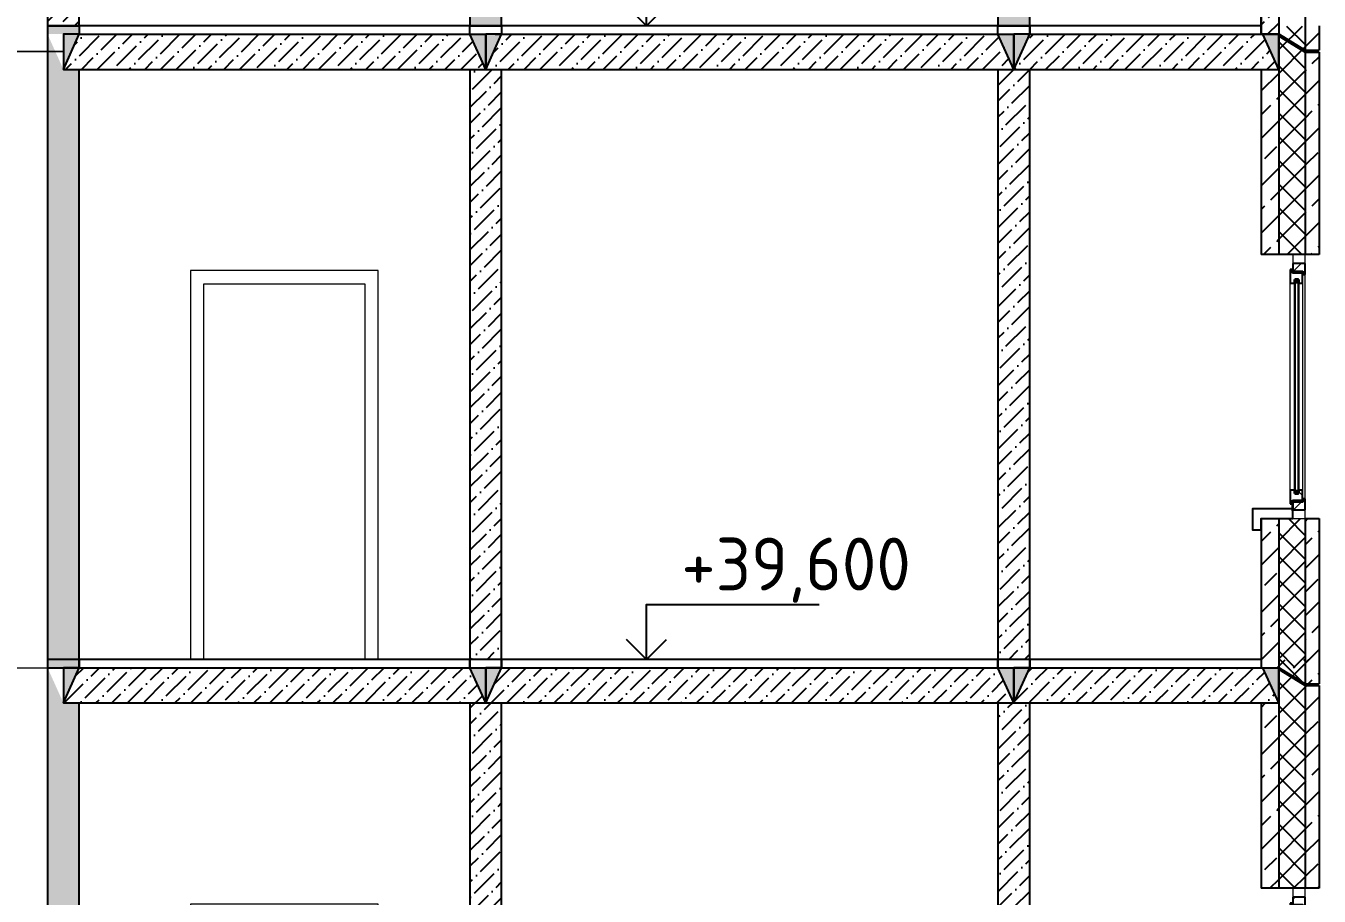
# Model space of a CAD drawing. Header units: millimetres. Extents: x -10163 to 1081624, y -5450 to 417560.
# Drawn here: x 384040 to 391388, y 94445 to 99390 of the extents above; entities that cross this region are included whole.
import ezdxf

# ---------------------------------------------------------------- set-up
doc = ezdxf.new("R2010")
doc.units = ezdxf.units.MM
for name, color, linetype in [('0разрез', 7, 'Continuous'), ('Выноски', 130, 'Continuous'), ('Перекрытия', 100, 'Continuous'), ('разрез', 40, 'Continuous'), ('Стены1', 120, 'Continuous')]:
    doc.layers.add(name, color=color, linetype=linetype)
doc.layers.add('A-GLAZ', color=250, linetype='Continuous', lineweight=9)
doc.layers.add('Двери', color=100, linetype='Continuous', plot=False)
doc.layers.add('Окна', color=130, linetype='Continuous', lineweight=5, transparency=0.5)
doc.styles.add('ГОСТ', font='GOST Common.ttf', dxfattribs={"height": 400})
pattern_1 = [(37.5, (8400, -1e-11), (-0.16000313, 4.894132373), [0, -3.8608, 0, -4.318, 0, -4.1275]), (7.5, (8400, -1e-11), (4.49523283, 7.16825101), [0, -2.0828, 0, -3.4798, 0, -1.3335]), (327.5, (8396.876, -1e-11), (7.909923702, 0.014371847), [0, -1.27, 0, -4.572, 0, -5.969]), (317.5, (8396.876, -1e-11), (7.63556452, 2.22929323), [0, -0.635, 0, -2.9972, 0, -3.429])]
pattern_2 = [(37.5, (10800, -7e-12), (-0.16000313, 4.894132373), [0, -3.8608, 0, -4.318, 0, -4.1275]), (7.5, (10800, -7e-12), (4.49523283, 7.16825101), [0, -2.0828, 0, -3.4798, 0, -1.3335]), (327.5, (10796.876, -7e-12), (7.909923702, 0.014371847), [0, -1.27, 0, -4.572, 0, -5.969]), (317.5, (10796.876, -7e-12), (7.63556452, 2.22929323), [0, -0.635, 0, -2.9972, 0, -3.429])]
pattern_3 = [(37.5, (13800, 7e-12), (-0.16000313, 4.894132373), [0, -3.8608, 0, -4.318, 0, -4.1275]), (7.5, (13800, 7e-12), (4.49523283, 7.16825101), [0, -2.0828, 0, -3.4798, 0, -1.3335]), (327.5, (13796.876, 7e-12), (7.909923702, 0.014371847), [0, -1.27, 0, -4.572, 0, -5.969]), (317.5, (13796.876, 7e-12), (7.63556452, 2.22929323), [0, -0.635, 0, -2.9972, 0, -3.429])]
pattern_4 = [(37.5, (7800, -7e-12), (-0.16000313, 4.894132373), [0, -3.8608, 0, -4.318, 0, -4.1275]), (7.5, (7800, -7e-12), (4.49523283, 7.16825101), [0, -2.0828, 0, -3.4798, 0, -1.3335]), (327.5, (7796.876, -7e-12), (7.909923702, 0.014371847), [0, -1.27, 0, -4.572, 0, -5.969]), (317.5, (7796.876, -7e-12), (7.63556452, 2.22929323), [0, -0.635, 0, -2.9972, 0, -3.429])]
pattern_5 = [(37.5, (10800, 7e-12), (-0.16000313, 4.894132373), [0, -3.8608, 0, -4.318, 0, -4.1275]), (7.5, (10800, 7e-12), (4.49523283, 7.16825101), [0, -2.0828, 0, -3.4798, 0, -1.3335]), (327.5, (10796.876, 7e-12), (7.909923702, 0.014371847), [0, -1.27, 0, -4.572, 0, -5.969]), (317.5, (10796.876, 7e-12), (7.63556452, 2.22929323), [0, -0.635, 0, -2.9972, 0, -3.429])]
pattern_6 = [(37.5, (12305.0995, -7e-12), (-0.16000313, 4.894132373), [0, -3.8608, 0, -4.318, 0, -4.1275]), (7.5, (12305.0995, -7e-12), (4.49523283, 7.16825101), [0, -2.0828, 0, -3.4798, 0, -1.3335]), (327.5, (12301.9753, -7e-12), (7.909923702, 0.014371847), [0, -1.27, 0, -4.572, 0, -5.969]), (317.5, (12301.975, -7e-12), (7.63556452, 2.22929323), [0, -0.635, 0, -2.9972, 0, -3.429])]
pattern_7 = [(37.5, (8400, -3600), (-0.16000313, 4.894132373), [0, -3.8608, 0, -4.318, 0, -4.1275]), (7.5, (8400, -3600), (4.49523283, 7.16825101), [0, -2.0828, 0, -3.4798, 0, -1.3335]), (327.5, (8396.876, -3600), (7.909923702, 0.014371847), [0, -1.27, 0, -4.572, 0, -5.969]), (317.5, (8396.876, -3600), (7.63556452, 2.22929323), [0, -0.635, 0, -2.9972, 0, -3.429])]
pattern_8 = [(37.5, (10800, -3600), (-0.16000313, 4.894132373), [0, -3.8608, 0, -4.318, 0, -4.1275]), (7.5, (10800, -3600), (4.49523283, 7.16825101), [0, -2.0828, 0, -3.4798, 0, -1.3335]), (327.5, (10796.876, -3600), (7.909923702, 0.014371847), [0, -1.27, 0, -4.572, 0, -5.969]), (317.5, (10796.876, -3600), (7.63556452, 2.22929323), [0, -0.635, 0, -2.9972, 0, -3.429])]
pattern_9 = [(37.5, (13800, -3600), (-0.16000313, 4.894132373), [0, -3.8608, 0, -4.318, 0, -4.1275]), (7.5, (13800, -3600), (4.49523283, 7.16825101), [0, -2.0828, 0, -3.4798, 0, -1.3335]), (327.5, (13796.876, -3600), (7.909923702, 0.014371847), [0, -1.27, 0, -4.572, 0, -5.969]), (317.5, (13796.876, -3600), (7.63556452, 2.22929323), [0, -0.635, 0, -2.9972, 0, -3.429])]
pattern_10 = [(37.5, (7800, -3600), (-0.16000313, 4.894132373), [0, -3.8608, 0, -4.318, 0, -4.1275]), (7.5, (7800, -3600), (4.49523283, 7.16825101), [0, -2.0828, 0, -3.4798, 0, -1.3335]), (327.5, (7796.876, -3600), (7.909923702, 0.014371847), [0, -1.27, 0, -4.572, 0, -5.969]), (317.5, (7796.876, -3600), (7.63556452, 2.22929323), [0, -0.635, 0, -2.9972, 0, -3.429])]
pattern_11 = [(37.5, (10800, -3600), (-0.16000313, 4.894132373), [0, -3.8608, 0, -4.318, 0, -4.1275]), (7.5, (10800, -3600), (4.49523283, 7.16825101), [0, -2.0828, 0, -3.4798, 0, -1.3335]), (327.5, (10796.876, -3600), (7.909923702, 0.014371847), [0, -1.27, 0, -4.572, 0, -5.969]), (317.5, (10796.876, -3600), (7.63556452, 2.22929323), [0, -0.635, 0, -2.9972, 0, -3.429])]
pattern_12 = [(37.5, (12305.0995, -3600), (-0.16000313, 4.894132373), [0, -3.8608, 0, -4.318, 0, -4.1275]), (7.5, (12305.0995, -3600), (4.49523283, 7.16825101), [0, -2.0828, 0, -3.4798, 0, -1.3335]), (327.5, (12301.9753, -3600), (7.909923702, 0.014371847), [0, -1.27, 0, -4.572, 0, -5.969]), (317.5, (12301.975, -3600), (7.63556452, 2.22929323), [0, -0.635, 0, -2.9972, 0, -3.429])]
pattern_13 = [(45, (1e-10, 1252.89), (-67.35192, 67.35192), []), (135, (1e-10, 1252.89), (-67.35192, -67.35192), [])]
pattern_14 = [(45, (-3941.53, -242.98), (-89.80256, 89.80256), []), (45, (-3851.73, -242.98), (-89.80256, 89.80256), [63.5, -31.75])]

# ---------------------------------------------------------------- blocks, each defined once
blk = doc.blocks.new('Окно 3-Откидное - Среднее глухое - Один переплет с многокамерным стеклопакетом - 30674-99 - Окно 3-Откидное - Среднее глухое - Один переплет с многокамерным стеклопакетом - 30674-99-V5-Сечение 1')
at = {"layer": 'A-GLAZ'}
h = blk.add_hatch(dxfattribs=at)
h.set_pattern_fill('FP_6', color=256, style=0, pattern_type=2)
h.set_pattern_definition([(135, (18648.64, 22050), (-70.7107, -70.7107), [])])
h.paths.add_polyline_path([(18583.7, 18885), (18597.7, 18885), (18597.7, 18905), (18653.7, 18905), (18653.7, 18962), (18633.7, 18962), (18633.7, 18942), (18609.7, 18942), (18609.7, 18962), (18583.7, 18962)], flags=0)
h.paths.add_polyline_path([(18649, 20138), (18653.7, 20138), (18653.7, 20195), (18597.7, 20195), (18597.7, 20215), (18583.7, 20215), (18583.7, 20138), (18609.7, 20138), (18609.7, 20158), (18633.7, 20158), (18633.7, 20138)], flags=0)
h = blk.add_hatch(dxfattribs=at)
h.set_pattern_fill('FP_7', color=256, style=0, pattern_type=2)
h.set_pattern_definition([(45, (18648.64, 22050), (-84.853, 84.853), [])])
h.paths.add_polyline_path([(18649, 18850), (18669.7, 18850), (18669.7, 18913), (18655.7, 18913), (18655.7, 18893), (18599.7, 18893), (18599.7, 18850)], flags=0)
h.paths.add_polyline_path([(18669.7, 20187), (18669.7, 20250), (18599.7, 20250), (18599.7, 20207), (18655.7, 20207), (18655.7, 20187)], flags=0)
for p, q in [((18669.7, 20300), (18599.7, 20300)), ((18599.7, 20300), (18599.7, 20250)), ((18669.7, 20250), (18669.7, 20300)), ((18599.7, 20250), (18669.7, 20250)), ((18599.7, 20195), (18599.7, 20207)), ((18583.7, 18962), (18583.7, 20138)), ((18653.7, 20138), (18653.7, 18962)), ((18655.7, 18913), (18655.7, 20187)), ((18669.7, 18913), (18669.7, 20187)), ((18599.7, 18893), (18599.7, 18905)), ((18669.7, 18850), (18599.7, 18850)), ((18599.7, 18850), (18599.7, 18800)), ((18669.7, 18800), (18669.7, 18850)), ((18599.7, 18800), (18669.7, 18800))]:
    blk.add_line(p, q, dxfattribs=at)
at = {"layer": 'A-GLAZ', "lineweight": 25}
for p, q in [((18597.7, 20215), (18583.7, 20215)), ((18583.7, 20215), (18583.7, 20138)), ((18597.7, 20195), (18597.7, 20215)), ((18599.7, 20250), (18599.7, 20207)), ((18669.7, 20250), (18599.7, 20250)), ((18599.7, 20207), (18655.7, 20207)), ((18655.7, 20207), (18655.7, 20187)), ((18669.7, 20187), (18669.7, 20250)), ((18583.7, 20138), (18609.7, 20138)), ((18653.7, 20195), (18597.7, 20195)), ((18613.7, 20158), (18609.7, 20158)), ((18609.7, 20158), (18609.7, 18942)), ((18609.7, 20138), (18609.7, 20158)), ((18609.7, 20158), (18633.7, 20158)), ((18613.7, 18942), (18613.7, 20158)), ((18633.7, 20158), (18629.7, 20158)), ((18629.7, 20158), (18629.7, 18942)), ((18633.7, 18942), (18633.7, 20158)), ((18633.7, 20158), (18633.7, 20138)), ((18633.7, 20138), (18653.7, 20138)), ((18653.7, 20138), (18653.7, 20195)), ((18655.7, 20187), (18669.7, 20187)), ((18609.7, 18962), (18583.7, 18962)), ((18583.7, 18962), (18583.7, 18885)), ((18609.7, 18942), (18609.7, 18962)), ((18653.7, 18962), (18633.7, 18962)), ((18633.7, 18962), (18633.7, 18942)), ((18653.7, 18905), (18653.7, 18962)), ((18583.7, 18885), (18597.7, 18885)), ((18597.7, 18885), (18597.7, 18905)), ((18597.7, 18905), (18653.7, 18905)), ((18599.7, 18893), (18599.7, 18850)), ((18655.7, 18893), (18599.7, 18893)), ((18609.7, 18942), (18613.7, 18942)), ((18633.7, 18942), (18609.7, 18942)), ((18629.7, 18942), (18633.7, 18942)), ((18669.7, 18913), (18655.7, 18913)), ((18655.7, 18913), (18655.7, 18893)), ((18669.7, 18850), (18669.7, 18913)), ((18599.7, 18850), (18669.7, 18850))]:
    blk.add_line(p, q, dxfattribs=at)
at = {"layer": 'A-GLAZ', "lineweight": 35}
for p, q in [((18629.7, 20158), (18613.7, 20158)), ((18613.7, 20158), (18613.7, 20143)), ((18613.7, 20143), (18629.7, 20143)), ((18629.7, 20143), (18629.7, 20158)), ((18629.7, 18957), (18613.7, 18957)), ((18613.7, 18957), (18613.7, 18942)), ((18629.7, 18942), (18629.7, 18957)), ((18613.7, 18942), (18629.7, 18942))]:
    blk.add_line(p, q, dxfattribs=at)
blk = doc.blocks.new('типовой')
h = blk.add_hatch()
h.set_pattern_fill('ANSI36', color=256, scale=20)
h.paths.add_polyline_path([(382704.6, 63586), (380184.6, 63586), (380124.6, 63385.8), (382794.6, 63385.8)])
h.paths.add_polyline_path([(380184.6, 63385.8), (380124.6, 63385.8), (380124.6, 63586), (380184.6, 63586), (380184.6, 63633.1), (380064.6, 63633.1), (380064.6, 59986), (380184.6, 59986)])
h.paths.add_polyline_path([(382884.6, 63586), (382794.6, 63385.8), (382704.6, 63385.8), (382704.6, 59986), (382884.6, 59986)])
h.paths.add_polyline_path([(388284.6, 63385.8), (388194.6, 63385.8), (388104.6, 63586), (388104.6, 59986), (388284.6, 59986)])
h.paths.add_polyline_path([(388284.6, 63586), (388284.6, 63633.1), (388104.6, 63633.1), (388104.6, 63586), (388194.6, 63586)])
h.paths.add_polyline_path([(382884.6, 63586), (382884.6, 63633.1), (382704.6, 63633.1), (382704.6, 63586), (382794.6, 63586)])
h = blk.add_hatch()
h.set_pattern_fill('ANSI36', color=256, scale=20)
h.paths.add_polyline_path([(382704.6, 63586), (380184.6, 63586), (380124.6, 63385.8), (382794.6, 63385.8)])
h.paths.add_polyline_path([(380184.6, 63385.8), (380124.6, 63385.8), (380124.6, 63586), (380184.6, 63586), (380184.6, 63633.1), (380064.6, 63633.1), (380064.6, 59986), (380184.6, 59986)])
h.paths.add_polyline_path([(382884.6, 63586), (382794.6, 63385.8), (382704.6, 63385.8), (382704.6, 59986), (382884.6, 59986)])
h.paths.add_polyline_path([(388284.6, 63385.8), (388194.6, 63385.8), (388104.6, 63586), (388104.6, 59986), (388284.6, 59986)])
h.paths.add_polyline_path([(388284.6, 63586), (388284.6, 63633.1), (388104.6, 63633.1), (388104.6, 63586), (388194.6, 63586)])
h.paths.add_polyline_path([(382884.6, 63586), (382884.6, 63633.1), (382704.6, 63633.1), (382704.6, 63586), (382794.6, 63586)])
h = blk.add_hatch()
h.set_pattern_fill('ANSI36', color=256, scale=20)
h.paths.add_polyline_path([(382704.6, 63586), (380184.6, 63586), (380124.6, 63385.8), (382794.6, 63385.8)])
h.paths.add_polyline_path([(380184.6, 63385.8), (380124.6, 63385.8), (380124.6, 63586), (380184.6, 63586), (380184.6, 63633.1), (380064.6, 63633.1), (380064.6, 59986), (380184.6, 59986)])
h.paths.add_polyline_path([(382884.6, 63586), (382794.6, 63385.8), (382704.6, 63385.8), (382704.6, 59986), (382884.6, 59986)])
h.paths.add_polyline_path([(388284.6, 63385.8), (388194.6, 63385.8), (388104.6, 63586), (388104.6, 59986), (388284.6, 59986)])
h.paths.add_polyline_path([(388284.6, 63586), (388284.6, 63633.1), (388104.6, 63633.1), (388104.6, 63586), (388194.6, 63586)])
h.paths.add_polyline_path([(382884.6, 63586), (382884.6, 63633.1), (382704.6, 63633.1), (382704.6, 63586), (382794.6, 63586)])
h = blk.add_hatch()
h.set_pattern_fill('ANSI33', color=256, scale=30)
h.paths.add_polyline_path([(395099.7, 63385.8), (394999.7, 63385.8), (394999.7, 62333.1), (395099.7, 62333.1)])
h.paths.add_polyline_path([(395329.1, 63632.5), (395249.7, 63632.1), (395249.7, 62333.1), (395259.1, 62333.1), (395259.1, 62333.1), (395329.1, 62333.1)])
h.paths.add_polyline_path([(395099.7, 60833.1), (394999.7, 60833.1), (394999.7, 59986), (395011.4, 59986), (395099.7, 59986)])
h = blk.add_hatch()
h.set_pattern_fill('ANSI33', color=256, scale=30)
h.paths.add_polyline_path([(395099.7, 63385.8), (394999.7, 63385.8), (394999.7, 62333.1), (395099.7, 62333.1)])
h.paths.add_polyline_path([(395329.1, 63632.5), (395249.7, 63632.1), (395249.7, 62333.1), (395259.1, 62333.1), (395259.1, 62333.1), (395329.1, 62333.1)])
h.paths.add_polyline_path([(395099.7, 60833.1), (394999.7, 60833.1), (394999.7, 59986), (395011.4, 59986), (395099.7, 59986)])
h = blk.add_hatch()
h.set_pattern_fill('ANSI33', color=256, scale=30)
h.paths.add_polyline_path([(395099.7, 63385.8), (394999.7, 63385.8), (394999.7, 62333.1), (395099.7, 62333.1)])
h.paths.add_polyline_path([(395329.1, 63632.5), (395249.7, 63632.1), (395249.7, 62333.1), (395259.1, 62333.1), (395259.1, 62333.1), (395329.1, 62333.1)])
h.paths.add_polyline_path([(395099.7, 60833.1), (394999.7, 60833.1), (394999.7, 59986), (395011.4, 59986), (395099.7, 59986)])
h = blk.add_hatch()
h.set_pattern_fill('ANSI37', color=256, scale=30)
h.paths.add_polyline_path([(395249.7, 63632.1), (395099.7, 63631.4), (395099.7, 62333.1), (395249.7, 62333.1)])
h = blk.add_hatch()
h.set_pattern_fill('ANSI37', color=256, scale=30)
h.paths.add_polyline_path([(395249.7, 63632.1), (395099.7, 63631.4), (395099.7, 62333.1), (395249.7, 62333.1)])
h = blk.add_hatch()
h.set_pattern_fill('ANSI37', color=256, scale=30)
h.paths.add_polyline_path([(395249.7, 63632.1), (395099.7, 63631.4), (395099.7, 62333.1), (395249.7, 62333.1)])
h = blk.add_hatch()
h.set_pattern_fill('AR-SAND', color=256, scale=0.1)
h.set_pattern_definition(pattern_1)
h.paths.add_polyline_path([(388284.6, 63586), (388194.6, 63586), (388194.6, 63385.8)])
h = blk.add_hatch()
h.set_pattern_fill('ANSI36', color=256, scale=20)
h.paths.add_polyline_path([(390504.6, 63586), (388284.6, 63586), (388194.6, 63385.8), (390594.6, 63385.8)])
h.paths.add_polyline_path([(393504.6, 63586), (390684.6, 63586), (390594.6, 63385.8), (393594.6, 63385.8)])
h.paths.add_polyline_path([(395009.7, 63586), (393684.6, 63586), (393594.6, 63385.8), (395099.7, 63385.8)])
h.paths.add_polyline_path([(393684.6, 63385.8), (393594.6, 63385.8), (393504.6, 63385.8), (393504.6, 60033.1), (393684.6, 60033.1)])
h.paths.add_polyline_path([(390684.6, 63385.8), (390594.6, 63385.8), (390504.6, 63385.8), (390504.6, 60033.1), (390684.6, 60033.1)])
h = blk.add_hatch()
h.set_pattern_fill('AR-SAND', color=256, scale=0.1)
h.set_pattern_definition(pattern_1)
h.paths.add_polyline_path([(388194.6, 63385.8), (388284.6, 63586), (388194.6, 63586)])
h = blk.add_hatch()
h.set_pattern_fill('ANSI36', color=256, scale=20)
h.paths.add_polyline_path([(390504.6, 63586), (388284.6, 63586), (388194.6, 63385.8), (390594.6, 63385.8)])
h.paths.add_polyline_path([(393504.6, 63586), (390684.6, 63586), (390594.6, 63385.8), (393594.6, 63385.8)])
h.paths.add_polyline_path([(395009.7, 63586), (393684.6, 63586), (393594.6, 63385.8), (395099.7, 63385.8)])
h.paths.add_polyline_path([(393684.6, 63385.8), (393594.6, 63385.8), (393504.6, 63385.8), (393504.6, 60033.1), (393684.6, 60033.1)])
h.paths.add_polyline_path([(390684.6, 63385.8), (390594.6, 63385.8), (390504.6, 63385.8), (390504.6, 60033.1), (390684.6, 60033.1)])
h = blk.add_hatch()
h.set_pattern_fill('AR-SAND', color=256, scale=0.1)
h.set_pattern_definition(pattern_1)
h.paths.add_polyline_path([(388194.6, 63385.8), (388284.6, 63586), (388194.6, 63586)])
h = blk.add_hatch()
h.set_pattern_fill('ANSI36', color=256, scale=20)
h.paths.add_polyline_path([(390504.6, 63586), (388284.6, 63586), (388194.6, 63385.8), (390594.6, 63385.8)])
h.paths.add_polyline_path([(393504.6, 63586), (390684.6, 63586), (390594.6, 63385.8), (393594.6, 63385.8)])
h.paths.add_polyline_path([(395009.7, 63586), (393684.6, 63586), (393594.6, 63385.8), (395099.7, 63385.8)])
h.paths.add_polyline_path([(393684.6, 63385.8), (393594.6, 63385.8), (393504.6, 63385.8), (393504.6, 60033.1), (393684.6, 60033.1)])
h.paths.add_polyline_path([(390684.6, 63385.8), (390594.6, 63385.8), (390504.6, 63385.8), (390504.6, 60033.1), (390684.6, 60033.1)])
h = blk.add_hatch()
h.set_pattern_fill('AR-SAND', color=256, scale=0.1)
h.set_pattern_definition(pattern_4)
h.paths.add_polyline_path([(390594.6, 63586), (390504.6, 63586), (390594.6, 63385.8)])
h = blk.add_hatch()
h.set_pattern_fill('AR-SAND', color=256, scale=0.1)
h.set_pattern_definition(pattern_4)
h.paths.add_polyline_path([(390594.6, 63385.8), (390594.6, 63586), (390504.6, 63586)])
h = blk.add_hatch()
h.set_pattern_fill('AR-SAND', color=256, scale=0.1)
h.set_pattern_definition(pattern_4)
h.paths.add_polyline_path([(390594.6, 63385.8), (390594.6, 63586), (390504.6, 63586)])
h = blk.add_hatch()
h.set_pattern_fill('AR-SAND', color=256, scale=0.1)
h.set_pattern_definition(pattern_2)
h.paths.add_polyline_path([(390684.6, 63586), (390594.6, 63586), (390594.6, 63385.8)])
h = blk.add_hatch()
h.set_pattern_fill('AR-SAND', color=256, scale=0.1)
h.set_pattern_definition(pattern_2)
h.paths.add_polyline_path([(390594.6, 63385.8), (390684.6, 63586), (390594.6, 63586)])
h = blk.add_hatch()
h.set_pattern_fill('AR-SAND', color=256, scale=0.1)
h.set_pattern_definition(pattern_2)
h.paths.add_polyline_path([(390594.6, 63385.8), (390684.6, 63586), (390594.6, 63586)])
h = blk.add_hatch()
h.set_pattern_fill('AR-SAND', color=256, scale=0.1)
h.set_pattern_definition(pattern_5)
h.paths.add_polyline_path([(393594.6, 63586), (393504.6, 63586), (393594.6, 63385.8)])
h = blk.add_hatch()
h.set_pattern_fill('AR-SAND', color=256, scale=0.1)
h.set_pattern_definition(pattern_5)
h.paths.add_polyline_path([(393594.6, 63385.8), (393594.6, 63586), (393504.6, 63586)])
h = blk.add_hatch()
h.set_pattern_fill('AR-SAND', color=256, scale=0.1)
h.set_pattern_definition(pattern_5)
h.paths.add_polyline_path([(393594.6, 63385.8), (393594.6, 63586), (393504.6, 63586)])
h = blk.add_hatch()
h.set_pattern_fill('AR-SAND', color=256, scale=0.1)
h.set_pattern_definition(pattern_3)
h.paths.add_polyline_path([(393684.6, 63586), (393594.6, 63586), (393594.6, 63385.8)])
h = blk.add_hatch()
h.set_pattern_fill('AR-SAND', color=256, scale=0.1)
h.set_pattern_definition(pattern_3)
h.paths.add_polyline_path([(393594.6, 63385.8), (393684.6, 63586), (393594.6, 63586)])
h = blk.add_hatch()
h.set_pattern_fill('AR-SAND', color=256, scale=0.1)
h.set_pattern_definition(pattern_3)
h.paths.add_polyline_path([(393594.6, 63385.8), (393684.6, 63586), (393594.6, 63586)])
h = blk.add_hatch()
h.set_pattern_fill('AR-SAND', color=256, scale=0.1)
h.set_pattern_definition(pattern_6)
h.paths.add_polyline_path([(395099.7, 63586), (395009.7, 63586), (395099.7, 63385.8)])
h = blk.add_hatch()
h.set_pattern_fill('AR-SAND', color=256, scale=0.1)
h.set_pattern_definition(pattern_6)
h.paths.add_polyline_path([(395099.7, 63385.8), (395099.7, 63586), (395009.7, 63586)])
h = blk.add_hatch()
h.set_pattern_fill('AR-SAND', color=256, scale=0.1)
h.set_pattern_definition(pattern_6)
h.paths.add_polyline_path([(395099.7, 63385.8), (395099.7, 63586), (395009.7, 63586)])
h = blk.add_hatch()
h.set_pattern_fill('ANSI33', color=256, scale=30)
h.paths.add_polyline_path([(395329.1, 60833.1), (395259.1, 60833.1), (395249.7, 60833.1), (395249.7, 59986), (395329.1, 59986)])
h = blk.add_hatch()
h.set_pattern_fill('ANSI33', color=256, scale=30)
h.paths.add_polyline_path([(395329.1, 60833.1), (395259.1, 60833.1), (395249.7, 60833.1), (395249.7, 59986), (395329.1, 59986)])
h = blk.add_hatch()
h.set_pattern_fill('ANSI33', color=256, scale=30)
h.paths.add_polyline_path([(395329.1, 60833.1), (395259.1, 60833.1), (395249.7, 60833.1), (395249.7, 59986), (395329.1, 59986)])
h = blk.add_hatch()
h.set_pattern_fill('AR-SAND', color=256, scale=0.1)
h.set_pattern_definition(pattern_7)
h.paths.add_polyline_path([(388284.6, 59986), (388194.6, 59986), (388194.6, 59785.8)])
h = blk.add_hatch()
h.set_pattern_fill('AR-SAND', color=256, scale=0.1)
h.set_pattern_definition(pattern_7)
h.paths.add_polyline_path([(388194.6, 59785.8), (388284.6, 59986), (388194.6, 59986)])
h = blk.add_hatch()
h.set_pattern_fill('AR-SAND', color=256, scale=0.1)
h.set_pattern_definition(pattern_7)
h.paths.add_polyline_path([(388194.6, 59785.8), (388284.6, 59986), (388194.6, 59986)])
h = blk.add_hatch()
h.set_pattern_fill('AR-SAND', color=256, scale=0.1)
h.set_pattern_definition(pattern_10)
h.paths.add_polyline_path([(390594.6, 59986), (390504.6, 59986), (390594.6, 59785.8)])
h = blk.add_hatch()
h.set_pattern_fill('AR-SAND', color=256, scale=0.1)
h.set_pattern_definition(pattern_10)
h.paths.add_polyline_path([(390594.6, 59785.8), (390594.6, 59986), (390504.6, 59986)])
h = blk.add_hatch()
h.set_pattern_fill('AR-SAND', color=256, scale=0.1)
h.set_pattern_definition(pattern_10)
h.paths.add_polyline_path([(390594.6, 59785.8), (390594.6, 59986), (390504.6, 59986)])
h = blk.add_hatch()
h.set_pattern_fill('AR-SAND', color=256, scale=0.1)
h.set_pattern_definition(pattern_8)
h.paths.add_polyline_path([(390684.6, 59986), (390594.6, 59986), (390594.6, 59785.8)])
h = blk.add_hatch()
h.set_pattern_fill('AR-SAND', color=256, scale=0.1)
h.set_pattern_definition(pattern_8)
h.paths.add_polyline_path([(390594.6, 59785.8), (390684.6, 59986), (390594.6, 59986)])
h = blk.add_hatch()
h.set_pattern_fill('AR-SAND', color=256, scale=0.1)
h.set_pattern_definition(pattern_8)
h.paths.add_polyline_path([(390594.6, 59785.8), (390684.6, 59986), (390594.6, 59986)])
h = blk.add_hatch()
h.set_pattern_fill('AR-SAND', color=256, scale=0.1)
h.set_pattern_definition(pattern_11)
h.paths.add_polyline_path([(393594.6, 59986), (393504.6, 59986), (393594.6, 59785.8)])
h = blk.add_hatch()
h.set_pattern_fill('AR-SAND', color=256, scale=0.1)
h.set_pattern_definition(pattern_11)
h.paths.add_polyline_path([(393594.6, 59785.8), (393594.6, 59986), (393504.6, 59986)])
h = blk.add_hatch()
h.set_pattern_fill('AR-SAND', color=256, scale=0.1)
h.set_pattern_definition(pattern_11)
h.paths.add_polyline_path([(393594.6, 59785.8), (393594.6, 59986), (393504.6, 59986)])
h = blk.add_hatch()
h.set_pattern_fill('AR-SAND', color=256, scale=0.1)
h.set_pattern_definition(pattern_9)
h.paths.add_polyline_path([(393684.6, 59986), (393594.6, 59986), (393594.6, 59785.8)])
h = blk.add_hatch()
h.set_pattern_fill('AR-SAND', color=256, scale=0.1)
h.set_pattern_definition(pattern_9)
h.paths.add_polyline_path([(393594.6, 59785.8), (393684.6, 59986), (393594.6, 59986)])
h = blk.add_hatch()
h.set_pattern_fill('AR-SAND', color=256, scale=0.1)
h.set_pattern_definition(pattern_9)
h.paths.add_polyline_path([(393594.6, 59785.8), (393684.6, 59986), (393594.6, 59986)])
h = blk.add_hatch()
h.set_pattern_fill('AR-SAND', color=256, scale=0.1)
h.set_pattern_definition(pattern_12)
h.paths.add_polyline_path([(395099.7, 59986), (395009.7, 59986), (395099.7, 59785.8)])
h = blk.add_hatch()
h.set_pattern_fill('AR-SAND', color=256, scale=0.1)
h.set_pattern_definition(pattern_12)
h.paths.add_polyline_path([(395099.7, 59785.8), (395099.7, 59986), (395009.7, 59986)])
h = blk.add_hatch()
h.set_pattern_fill('AR-SAND', color=256, scale=0.1)
h.set_pattern_definition(pattern_12)
h.paths.add_polyline_path([(395099.7, 59785.8), (395099.7, 59986), (395009.7, 59986)])
at = {"layer": '0разрез'}
h = blk.add_hatch(dxfattribs=at)
h.set_pattern_fill('ANSI37', color=256, scale=30)
h.set_pattern_definition(pattern_13)
h.paths.add_polyline_path([(395249.7, 60833.1), (395099.7, 60833.1), (395099.7, 59986), (395249.7, 59986)])
h = blk.add_hatch(dxfattribs=at)
h.set_pattern_fill('ANSI37', color=256, scale=30)
h.set_pattern_definition(pattern_13)
h.paths.add_polyline_path([(395249.7, 60833.1), (395099.7, 60833.1), (395099.7, 59986), (395249.7, 59986)])
h = blk.add_hatch(dxfattribs=at)
h.set_pattern_fill('ANSI37', color=256, scale=30)
h.set_pattern_definition(pattern_13)
h.paths.add_polyline_path([(395249.7, 60833.1), (395099.7, 60833.1), (395099.7, 59986), (395249.7, 59986)])
for p, q in [((395329.1, 62333.1), (394999.7, 62333.1)), ((395329.1, 62333.1), (394999.7, 62333.1)), ((395329.1, 62333.1), (394999.7, 62333.1)), ((395249.7, 60833.1), (395329.1, 60833.1)), ((395249.7, 60833.1), (395329.1, 60833.1)), ((395249.7, 60833.1), (395329.1, 60833.1))]:
    blk.add_line(p, q)
at = {"lineweight": 9}
blk.add_line((382884.6, 59986), (388104.6, 59986), dxfattribs=at)
blk.add_line((382884.6, 59986), (388104.6, 59986), dxfattribs=at)
blk.add_line((382884.6, 59986), (388104.6, 59986), dxfattribs=at)
for points in [[(388284.6, 63586), (388194.6, 63586), (388194.6, 63385.8), (388284.6, 63586)], [(388284.6, 63586), (388194.6, 63586), (388194.6, 63385.8), (388284.6, 63586)], [(388284.6, 63586), (388194.6, 63586), (388194.6, 63385.8), (388284.6, 63586)], [(390504.6, 63586), (390594.6, 63586), (390594.6, 63385.8), (390504.6, 63586)], [(390504.6, 63586), (390594.6, 63586), (390594.6, 63385.8), (390504.6, 63586)], [(390504.6, 63586), (390594.6, 63586), (390594.6, 63385.8), (390504.6, 63586)], [(390684.6, 63586), (390594.6, 63586), (390594.6, 63385.8), (390684.6, 63586)], [(390684.6, 63586), (390594.6, 63586), (390594.6, 63385.8), (390684.6, 63586)], [(390684.6, 63586), (390594.6, 63586), (390594.6, 63385.8), (390684.6, 63586)], [(393504.6, 63586), (393594.6, 63586), (393594.6, 63385.8), (393504.6, 63586)], [(393504.6, 63586), (393594.6, 63586), (393594.6, 63385.8), (393504.6, 63586)], [(393504.6, 63586), (393594.6, 63586), (393594.6, 63385.8), (393504.6, 63586)], [(393684.6, 63586), (393594.6, 63586), (393594.6, 63385.8), (393684.6, 63586)], [(393684.6, 63586), (393594.6, 63586), (393594.6, 63385.8), (393684.6, 63586)], [(393684.6, 63586), (393594.6, 63586), (393594.6, 63385.8), (393684.6, 63586)], [(395009.7, 63586), (395099.7, 63586), (395099.7, 63385.8), (395009.7, 63586)], [(395009.7, 63586), (395099.7, 63586), (395099.7, 63385.8), (395009.7, 63586)], [(395009.7, 63586), (395099.7, 63586), (395099.7, 63385.8), (395009.7, 63586)], [(388284.6, 59986), (388194.6, 59986), (388194.6, 59785.8), (388284.6, 59986)], [(388284.6, 59986), (388194.6, 59986), (388194.6, 59785.8), (388284.6, 59986)], [(388284.6, 59986), (388194.6, 59986), (388194.6, 59785.8), (388284.6, 59986)], [(390504.6, 59986), (390594.6, 59986), (390594.6, 59785.8), (390504.6, 59986)], [(390504.6, 59986), (390594.6, 59986), (390594.6, 59785.8), (390504.6, 59986)], [(390504.6, 59986), (390594.6, 59986), (390594.6, 59785.8), (390504.6, 59986)], [(390684.6, 59986), (390594.6, 59986), (390594.6, 59785.8), (390684.6, 59986)], [(390684.6, 59986), (390594.6, 59986), (390594.6, 59785.8), (390684.6, 59986)], [(390684.6, 59986), (390594.6, 59986), (390594.6, 59785.8), (390684.6, 59986)], [(393504.6, 59986), (393594.6, 59986), (393594.6, 59785.8), (393504.6, 59986)], [(393504.6, 59986), (393594.6, 59986), (393594.6, 59785.8), (393504.6, 59986)], [(393504.6, 59986), (393594.6, 59986), (393594.6, 59785.8), (393504.6, 59986)], [(393684.6, 59986), (393594.6, 59986), (393594.6, 59785.8), (393684.6, 59986)], [(393684.6, 59986), (393594.6, 59986), (393594.6, 59785.8), (393684.6, 59986)], [(393684.6, 59986), (393594.6, 59986), (393594.6, 59785.8), (393684.6, 59986)], [(395009.7, 59986), (395099.7, 59986), (395099.7, 59785.8), (395009.7, 59986)], [(395009.7, 59986), (395099.7, 59986), (395099.7, 59785.8), (395009.7, 59986)], [(395009.7, 59986), (395099.7, 59986), (395099.7, 59785.8), (395009.7, 59986)]]:
    blk.add_lwpolyline(points)
at = {"layer": 'Двери', "lineweight": 9}
for p, q in [((388916.4, 62243.1), (388916.4, 60033.1)), ((389983.4, 62243.1), (388916.4, 62243.1)), ((388916.4, 62243.1), (388916.4, 60033.1)), ((389983.4, 62243.1), (388916.4, 62243.1)), ((388916.4, 62243.1), (388916.4, 60033.1)), ((389983.4, 62243.1), (388916.4, 62243.1)), ((388916.4, 62243.1), (388916.4, 60033.1)), ((389983.4, 62243.1), (388916.4, 62243.1)), ((388916.4, 62243.1), (388916.4, 60033.1)), ((389983.4, 62243.1), (388916.4, 62243.1)), ((388916.4, 62243.1), (388916.4, 60033.1)), ((389983.4, 62243.1), (388916.4, 62243.1)), ((389983.4, 60033.1), (389983.4, 62243.1)), ((389983.4, 60033.1), (389983.4, 62243.1)), ((389983.4, 60033.1), (389983.4, 62243.1)), ((389983.4, 60033.1), (389983.4, 62243.1)), ((389983.4, 60033.1), (389983.4, 62243.1)), ((389983.4, 60033.1), (389983.4, 62243.1)), ((388992.4, 60033.1), (388992.4, 62167.1)), ((388992.4, 62167.1), (389907.4, 62167.1)), ((388992.4, 60033.1), (388992.4, 62167.1)), ((388992.4, 62167.1), (389907.4, 62167.1)), ((388992.4, 60033.1), (388992.4, 62167.1)), ((388992.4, 62167.1), (389907.4, 62167.1)), ((388992.4, 60033.1), (388992.4, 62167.1)), ((388992.4, 62167.1), (389907.4, 62167.1)), ((388992.4, 60033.1), (388992.4, 62167.1)), ((388992.4, 62167.1), (389907.4, 62167.1)), ((388992.4, 60033.1), (388992.4, 62167.1)), ((388992.4, 62167.1), (389907.4, 62167.1)), ((389907.4, 62167.1), (389907.4, 60033.1)), ((389907.4, 62167.1), (389907.4, 60033.1)), ((389907.4, 62167.1), (389907.4, 60033.1)), ((389907.4, 62167.1), (389907.4, 60033.1)), ((389907.4, 62167.1), (389907.4, 60033.1)), ((389907.4, 62167.1), (389907.4, 60033.1))]:
    blk.add_line(p, q, dxfattribs=at)
at = {"layer": 'Перекрытия'}
for points in [[(388284.6, 63586), (390504.6, 63586), (390504.6, 63633.1), (388284.6, 63633.1)], [(388284.6, 63586), (390504.6, 63586), (390504.6, 63633.1), (388284.6, 63633.1)], [(388284.6, 63586), (390504.6, 63586), (390504.6, 63633.1), (388284.6, 63633.1)], [(390684.6, 63586), (393504.6, 63586), (393504.6, 63633.1), (390684.6, 63633.1)], [(390684.6, 63586), (393504.6, 63586), (393504.6, 63633.1), (390684.6, 63633.1)], [(390684.6, 63586), (393504.6, 63586), (393504.6, 63633.1), (390684.6, 63633.1)], [(388284.6, 59986), (390504.6, 59986), (390504.6, 60033.1), (388284.6, 60033.1)], [(388284.6, 59986), (390504.6, 59986), (390504.6, 60033.1), (388284.6, 60033.1)], [(388284.6, 59986), (390504.6, 59986), (390504.6, 60033.1), (388284.6, 60033.1)], [(390684.6, 59986), (393504.6, 59986), (393504.6, 60033.1), (390684.6, 60033.1)], [(390684.6, 59986), (393504.6, 59986), (393504.6, 60033.1), (390684.6, 60033.1)], [(390684.6, 59986), (393504.6, 59986), (393504.6, 60033.1), (390684.6, 60033.1)]]:
    blk.add_lwpolyline(points, close=True, dxfattribs=at)
for points in [[(394999.7, 63633.1), (393684.6, 63633.1), (393684.6, 63586), (395099.5, 63586)], [(394999.7, 63633.1), (393684.6, 63633.1), (393684.6, 63586), (395099.5, 63586)], [(394999.7, 63633.1), (393684.6, 63633.1), (393684.6, 63586), (395099.5, 63586)], [(388194.6, 63586), (388194.6, 63385.8), (390594.6, 63385.8), (390594.6, 63586)], [(388194.6, 63586), (388194.6, 63385.8), (390594.6, 63385.8), (390594.6, 63586)], [(388194.6, 63586), (388194.6, 63385.8), (390594.6, 63385.8), (390594.6, 63586)], [(388284.6, 63586), (390504.6, 63586)], [(388284.6, 63586), (390504.6, 63586)], [(388284.6, 63586), (390504.6, 63586)], [(390594.6, 63586), (390594.6, 63385.8), (393594.6, 63385.8), (393594.6, 63586)], [(390594.6, 63586), (390594.6, 63385.8), (393594.6, 63385.8), (393594.6, 63586)], [(390594.6, 63586), (390594.6, 63385.8), (393594.6, 63385.8), (393594.6, 63586)], [(390647.5, 63586), (393535.1, 63586)], [(390647.5, 63586), (393535.1, 63586)], [(390647.5, 63586), (393535.1, 63586)], [(393594.6, 63586), (393594.6, 63385.8), (395099.7, 63385.8), (395099.7, 63586)], [(393594.6, 63586), (393594.6, 63385.8), (395099.7, 63385.8), (395099.7, 63586)], [(393594.6, 63586), (393594.6, 63385.8), (395099.7, 63385.8), (395099.7, 63586)], [(393673, 63586), (395011.4, 63586)], [(393673, 63586), (395011.4, 63586)], [(393673, 63586), (395011.4, 63586)], [(394999.7, 60033.1), (393684.6, 60033.1), (393684.6, 59986), (395099.5, 59986)], [(394999.7, 60033.1), (393684.6, 60033.1), (393684.6, 59986), (395099.5, 59986)], [(394999.7, 60033.1), (393684.6, 60033.1), (393684.6, 59986), (395099.5, 59986)], [(388194.6, 59986), (388194.6, 59785.8), (390594.6, 59785.8), (390594.6, 59986)], [(388194.6, 59986), (388194.6, 59785.8), (390594.6, 59785.8), (390594.6, 59986)], [(388194.6, 59986), (388194.6, 59785.8), (390594.6, 59785.8), (390594.6, 59986)], [(388284.6, 59986), (390504.6, 59986)], [(388284.6, 59986), (390504.6, 59986)], [(388284.6, 59986), (390504.6, 59986)], [(390594.6, 59986), (390594.6, 59785.8), (393594.6, 59785.8), (393594.6, 59986)], [(390594.6, 59986), (390594.6, 59785.8), (393594.6, 59785.8), (393594.6, 59986)], [(390594.6, 59986), (390594.6, 59785.8), (393594.6, 59785.8), (393594.6, 59986)], [(390647.5, 59986), (393535.1, 59986)], [(390647.5, 59986), (393535.1, 59986)], [(390647.5, 59986), (393535.1, 59986)], [(393594.6, 59986), (393594.6, 59785.8), (395099.7, 59785.8), (395099.7, 59986)], [(393594.6, 59986), (393594.6, 59785.8), (395099.7, 59785.8), (395099.7, 59986)], [(393594.6, 59986), (393594.6, 59785.8), (395099.7, 59785.8), (395099.7, 59986)], [(393673, 59986), (395011.4, 59986)], [(393673, 59986), (395011.4, 59986)], [(393673, 59986), (395011.4, 59986)]]:
    blk.add_lwpolyline(points, dxfattribs=at)
at = {"layer": 'разрез'}
for p, q in [((395099.7, 63631.4), (395099.7, 62333.1)), ((395099.7, 63631.4), (395099.7, 62333.1)), ((395099.7, 63631.4), (395099.7, 62333.1)), ((395249.7, 63632.1), (395249.7, 63495.2)), ((395249.7, 63632.1), (395249.7, 63495.2)), ((395249.7, 63632.1), (395249.7, 63495.2)), ((395329.1, 63632.5), (395329.1, 63495.2)), ((395329.1, 63632.5), (395329.1, 63495.2)), ((395329.1, 63632.5), (395329.1, 63495.2)), ((394921.4, 63586), (395101.4, 63586)), ((394921.4, 63586), (395101.4, 63586)), ((394921.4, 63586), (395101.4, 63586)), ((395099.7, 63575.2), (395101.4, 63575.2)), ((395099.7, 63575.2), (395101.4, 63575.2)), ((395099.7, 63575.2), (395101.4, 63575.2)), ((395101.4, 63586), (395249.7, 63495.2)), ((395101.4, 63586), (395249.7, 63495.2)), ((395101.4, 63586), (395249.7, 63495.2)), ((395101.4, 63575.2), (395249.7, 63484.4)), ((395101.4, 63575.2), (395249.7, 63484.4)), ((395101.4, 63575.2), (395249.7, 63484.4)), ((395249.7, 63495.2), (395329.1, 63495.2)), ((395249.7, 63495.2), (395329.1, 63495.2)), ((395249.7, 63495.2), (395329.1, 63495.2)), ((395249.7, 63484.4), (395329.1, 63484.4)), ((395249.7, 63484.4), (395249.7, 62333.1)), ((395249.7, 63484.4), (395329.1, 63484.4)), ((395249.7, 63484.4), (395249.7, 62333.1)), ((395249.7, 63484.4), (395329.1, 63484.4)), ((395249.7, 63484.4), (395249.7, 62333.1)), ((395329.1, 63484.4), (395329.1, 62333.1)), ((395329.1, 63484.4), (395329.1, 62333.1)), ((395329.1, 63484.4), (395329.1, 62333.1)), ((394999.7, 63385.8), (394999.7, 62333.1)), ((394999.7, 63385.8), (394999.7, 62333.1)), ((394999.7, 63385.8), (394999.7, 62333.1)), ((394999.7, 60833.1), (394999.7, 59986)), ((394999.7, 60833.1), (394999.7, 59986)), ((394999.7, 60833.1), (394999.7, 59986)), ((395099.7, 60833.1), (395099.7, 59986)), ((395099.7, 60833.1), (395099.7, 59986)), ((395099.7, 60833.1), (395099.7, 59986)), ((395249.7, 60833.1), (395249.7, 59986)), ((395249.7, 60833.1), (395249.7, 59986)), ((395249.7, 60833.1), (395249.7, 59986)), ((395329.1, 60833.1), (395329.1, 59986)), ((395329.1, 60833.1), (395329.1, 59986)), ((395329.1, 60833.1), (395329.1, 59986))]:
    blk.add_line(p, q, dxfattribs=at)
at = {"layer": 'Стены1'}
for points in [[(388104.6, 63633.1), (388104.6, 59986), (388284.6, 59986), (388284.6, 63385.8)], [(388284.6, 63633.1), (388104.6, 63633.1)], [(388104.6, 63633.1), (388104.6, 59986), (388284.6, 59986), (388284.6, 63385.8)], [(388284.6, 63633.1), (388104.6, 63633.1)], [(388104.6, 63633.1), (388104.6, 59986), (388284.6, 59986), (388284.6, 63385.8)], [(388284.6, 63633.1), (388104.6, 63633.1)], [(390684.6, 63633.1), (390504.6, 63633.1)], [(390684.6, 63633.1), (390504.6, 63633.1)], [(390684.6, 63633.1), (390504.6, 63633.1)], [(393684.6, 63586), (393684.6, 63633.1), (393504.6, 63633.1)], [(393684.6, 63586), (393684.6, 63633.1), (393504.6, 63633.1)], [(393684.6, 63586), (393684.6, 63633.1), (393504.6, 63633.1)], [(390504.6, 63385.8), (390504.6, 59986), (390684.6, 59986), (390684.6, 63385.8)], [(390504.6, 63385.8), (390504.6, 59986), (390684.6, 59986), (390684.6, 63385.8)], [(390504.6, 63385.8), (390504.6, 59986), (390684.6, 59986), (390684.6, 63385.8)], [(393504.6, 63385.8), (393504.6, 59986), (393684.6, 59986), (393684.6, 63385.8)], [(393504.6, 63385.8), (393504.6, 59986), (393684.6, 59986), (393684.6, 63385.8)], [(393504.6, 63385.8), (393504.6, 59986), (393684.6, 59986), (393684.6, 63385.8)], [(395177.7, 60888.4), (394950.6, 60888.4), (394950.6, 60770.1), (394999.7, 60770.1), (394999.7, 60833.1), (395179.7, 60833.1), (395177.7, 60918.1)], [(395177.7, 60888.4), (394950.6, 60888.4), (394950.6, 60770.1), (394999.7, 60770.1), (394999.7, 60833.1), (395179.7, 60833.1), (395177.7, 60918.1)], [(395177.7, 60888.4), (394950.6, 60888.4), (394950.6, 60770.1), (394999.7, 60770.1), (394999.7, 60833.1), (395179.7, 60833.1), (395177.7, 60918.1)]]:
    blk.add_lwpolyline(points, dxfattribs=at)
at = {"layer": 'Окна'}
blk.add_blockref('Окно 3-Откидное - Среднее глухое - Один переплет с многокамерным стеклопакетом - 30674-99 - Окно 3-Откидное - Среднее глухое - Один переплет с многокамерным стеклопакетом - 30674-99-V5-Сечение 1', (376580, 42033.1), dxfattribs=at)
blk.add_blockref('Окно 3-Откидное - Среднее глухое - Один переплет с многокамерным стеклопакетом - 30674-99 - Окно 3-Откидное - Среднее глухое - Один переплет с многокамерным стеклопакетом - 30674-99-V5-Сечение 1', (376580, 42033.1), dxfattribs=at)
blk.add_blockref('Окно 3-Откидное - Среднее глухое - Один переплет с многокамерным стеклопакетом - 30674-99 - Окно 3-Откидное - Среднее глухое - Один переплет с многокамерным стеклопакетом - 30674-99-V5-Сечение 1', (376580, 42033.1), dxfattribs=at)
blk = doc.blocks.new('размер')
at = {"layer": 'Выноски'}
for points in [[(0, 0), (0, 311.4), (979.9, 311.4)], [(0, 0), (-113.5, 113.5)], [(0, 0), (113.5, 113.5)], [(167.6, 0), (-151.1, 0)]]:
    blk.add_lwpolyline(points, dxfattribs=at)

msp = doc.modelspace()

# ---------------------------------------------------------------- hatches: boundary and pattern name
at = {"layer": '0разрез'}
h = msp.add_hatch(dxfattribs=at)
h.set_pattern_fill('ANSI33', color=256, scale=20)
h.set_pattern_definition(pattern_14)
h.paths.add_polyline_path([(373543.024, 103147.78), (373532.524, 103147.78), (373453.024, 103147.78), (373363.024, 103147.78), (373363.024, 99390.143), (373543.024, 99390.143), (373543.024, 101402.045), (373504.645, 101402.045), (373504.645, 101482.939), (373504.645, 101654.591), (373543.024, 101654.591)])
h.paths.add_polyline_path([(386743.024, 101362.303), (386563.024, 101362.303), (386563.024, 99390.143), (386743.024, 99390.143)])
h.paths.add_polyline_path([(389743.024, 101362.303), (389563.024, 101362.303), (389563.024, 99390.143), (389743.024, 99390.143)])
h = msp.add_hatch(dxfattribs=at)
h.set_pattern_fill('ANSI33', color=256, scale=20)
h.set_pattern_definition(pattern_14)
h.paths.add_polyline_path([(384253.024, 101602.303), (384163.024, 101602.303), (384163.024, 99390.143), (384343.024, 99390.143), (384343.024, 101329.493), (384343.024, 101402.045), (384253.024, 101402.045)])
h = msp.add_hatch(dxfattribs=at)
h.set_pattern_fill('ANSI33', color=256, scale=20)
h.set_pattern_definition(pattern_14)
h.paths.add_polyline_path([(391157.95, 101202.045), (391058.123, 101202.045), (391058.123, 99343.032), (391157.95, 99343.032), (391157.95, 99390.143), (391157.681, 99390.144), (391157.95, 99390.144)])
h.paths.add_polyline_path([(391086.1, 101362.303), (389725.047, 101362.303), (389653.024, 101202.045), (391157.95, 101202.045), (391157.95, 101202.431)])

# ---------------------------------------------------------------- linework, layer by layer
for p, q in [((391058.123, 99390.143), (391058.123, 99343.032)), ((384253.024, 99242.903), (378823.024, 99276.279))]:
    msp.add_line(p, q, dxfattribs=at)
msp.add_lwpolyline([(391058.123, 101362.303), (391157.95, 101362.303), (391157.95, 99343.032), (391058.123, 99343.032), (391058.123, 101202.045)], dxfattribs=at)
at = {"layer": 'разрез'}
for p, q in [((391308.123, 100643.032), (391308.123, 99390.143)), ((391058.123, 100442.774), (391058.123, 99390.143)), ((391158.123, 100442.774), (391158.123, 99390.143))]:
    msp.add_line(p, q, dxfattribs=at)
at = {"layer": 'Стены1'}
for points in [[(384343.024, 101602.303), (384343.024, 101602.303), (384163.024, 101602.303), (384163.024, 99390.143), (384343.024, 99390.143), (384343.024, 101202.045)], [(386563.024, 101202.045), (386563.024, 99390.143), (386743.024, 99390.143), (386743.024, 101202.045), (386563.024, 101202.045), (386563.024, 101202.045)]]:
    msp.add_lwpolyline(points, dxfattribs=at)
msp.add_lwpolyline([(389563.024, 99390.143), (389743.024, 99390.143), (389743.024, 101202.045), (389563.024, 101202.045)], close=True, dxfattribs=at)

# ---------------------------------------------------------------- block references
at = {"layer": 'Выноски'}
for p in [(387566.53, 99390.143), (387566.53, 95790.143)]:
    msp.add_blockref('размер', p, dxfattribs=at)
at = {"layer": 'Перекрытия'}
for p in [(-3941.534, 35757.022), (-3941.534, 32157.022)]:
    msp.add_blockref('типовой', p, dxfattribs=at)

# ---------------------------------------------------------------- texts
at = {"layer": 'Выноски', "insert": (387764.02, 96482.186), "char_height": 300, "attachment_point": 1, "style": 'ГОСТ'}
msp.add_mtext_dynamic_manual_height_columns('+39,600', width=1172.88776, gutter_width=2000, heights=[0], dxfattribs=at)

doc.saveas('drawing.dxf')
